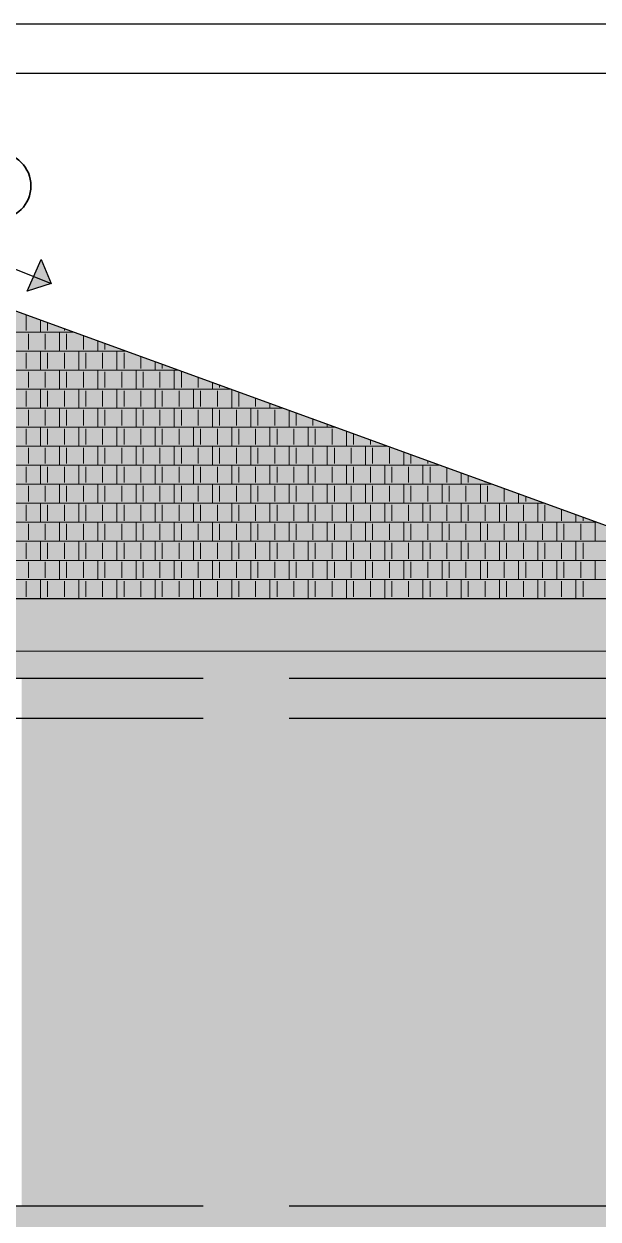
# Model space of a CAD drawing. Extents: x -1929 to 256751, y -18317 to 36108.
# Drawn here: x 10826 to 11126, y 845 to 1470 of the extents above; entities that cross this region are included whole.
import ezdxf

# ---------------------------------------------------------------- set-up
doc = ezdxf.new("R2010")
doc.units = 0
doc.header["$LTSCALE"] = 5
doc.header["$MEASUREMENT"] = 0
doc.linetypes.add('- Скирити линии', pattern=[245, 200, -45])
for name, color, linetype in [('4 _ - Щриховки - Основни.2D Elements', 7, 'Continuous'), ('7 _ - Основни елементи.2D Elements', 7, 'Continuous'), ('KEREMIDI', 7, 'Continuous'), ('Structural - Bearing', 7, 'Continuous')]:
    doc.layers.add(name, color=color, linetype=linetype)

# ---------------------------------------------------------------- blocks, each defined once
blk = doc.blocks.new('*X17')
at = {"layer": 'KEREMIDI', "color": 250, "linetype": 'Continuous', "lineweight": 13, "ltscale": 0.01, "true_color": 0x2a2a2a}
for p, q in [((26405, 26062), (26405, 26224)), ((26555, 26044), (26555, 26169)), ((26629, 26062), (26629, 26143)), ((26755, 26044), (25955, 26044)), ((26429, 25863), (26429, 26027)), ((26605, 25863), (26605, 26027)), ((26898, 26044), (26755, 26044)), ((26755, 26044), (26755, 25845)), ((26805, 26062), (26805, 26078)), ((26829, 25863), (26829, 26027)), ((27005, 25863), (27005, 26006)), ((27155, 25845), (27155, 25951)), ((27229, 25863), (27229, 25924)), ((25955, 25845), (26755, 25845)), ((26405, 25663), (26405, 25828)), ((26555, 25646), (26555, 25845)), ((26629, 25663), (26629, 25828)), ((26755, 25845), (27445, 25845)), ((26805, 25663), (26805, 25828)), ((26955, 25646), (26955, 25845)), ((27029, 25663), (27029, 25828)), ((27205, 25663), (27205, 25828)), ((27355, 25646), (27355, 25845)), ((27429, 25663), (27429, 25828)), ((27605, 25663), (27605, 25787)), ((26755, 25646), (25955, 25646)), ((27555, 25646), (26755, 25646)), ((26755, 25646), (26755, 25447)), ((27155, 25447), (27155, 25646)), ((27992, 25646), (27555, 25646)), ((27555, 25646), (27555, 25447)), ((27755, 25646), (27755, 25733)), ((27829, 25663), (27829, 25706)), ((27955, 25447), (27955, 25646)), ((26429, 25464), (26429, 25629)), ((26605, 25464), (26605, 25629)), ((26829, 25464), (26829, 25629)), ((27005, 25464), (27005, 25629)), ((27229, 25464), (27229, 25629)), ((27405, 25464), (27405, 25629)), ((27629, 25464), (27629, 25629)), ((27805, 25464), (27805, 25629)), ((28029, 25464), (28029, 25629)), ((28205, 25464), (28205, 25569)), ((28355, 25514), (28355, 25447)), ((25955, 25447), (26755, 25447)), ((26405, 25265), (26405, 25430)), ((26555, 25248), (26555, 25447)), ((26629, 25265), (26629, 25430)), ((26755, 25447), (27555, 25447)), ((26805, 25265), (26805, 25430)), ((26955, 25248), (26955, 25447)), ((27029, 25265), (27029, 25430)), ((27205, 25265), (27205, 25430)), ((27355, 25248), (27355, 25447)), ((27429, 25265), (27429, 25430)), ((27555, 25447), (28355, 25447)), ((27605, 25265), (27605, 25430)), ((27755, 25248), (27755, 25447)), ((27829, 25265), (27829, 25430)), ((28005, 25265), (28005, 25430)), ((28155, 25248), (28155, 25447)), ((28229, 25265), (28229, 25430)), ((28355, 25447), (28539, 25447)), ((28405, 25265), (28405, 25430)), ((28429, 25464), (28429, 25487)), ((28555, 25248), (28555, 25442)), ((28629, 25265), (28629, 25415)), ((28805, 25265), (28805, 25351)), ((28955, 25248), (28955, 25296)), ((29029, 25265), (29029, 25269)), ((26755, 25248), (25955, 25248)), ((26429, 25066), (26429, 25231)), ((26605, 25066), (26605, 25231)), ((27555, 25248), (26755, 25248)), ((26755, 25248), (26755, 25049)), ((26829, 25066), (26829, 25231)), ((27005, 25066), (27005, 25231)), ((27155, 25049), (27155, 25248)), ((27229, 25066), (27229, 25231)), ((27405, 25066), (27405, 25231)), ((28355, 25248), (27555, 25248)), ((27555, 25248), (27555, 25049)), ((27629, 25066), (27629, 25231)), ((27805, 25066), (27805, 25231)), ((27955, 25049), (27955, 25248)), ((28029, 25066), (28029, 25231)), ((28205, 25066), (28205, 25231)), ((29086, 25248), (28355, 25248)), ((28355, 25248), (28355, 25049)), ((28429, 25066), (28429, 25231)), ((28605, 25066), (28605, 25231)), ((28755, 25049), (28755, 25248)), ((28829, 25066), (28829, 25231)), ((29005, 25066), (29005, 25231)), ((29155, 25223), (29155, 25049)), ((29229, 25066), (29229, 25196)), ((25955, 25049), (26755, 25049)), ((26405, 24867), (26405, 25032)), ((26555, 24850), (26555, 25049)), ((26629, 24867), (26629, 25032)), ((26755, 25049), (27555, 25049)), ((26805, 24867), (26805, 25032)), ((26955, 24850), (26955, 25049)), ((27029, 24867), (27029, 25032)), ((27205, 24867), (27205, 25032)), ((27355, 24850), (27355, 25049)), ((27429, 24867), (27429, 25032)), ((27555, 25049), (28355, 25049)), ((27605, 24867), (27605, 25032)), ((27755, 24850), (27755, 25049)), ((27829, 24867), (27829, 25032)), ((28005, 24867), (28005, 25032)), ((28155, 24850), (28155, 25049)), ((28229, 24867), (28229, 25032)), ((28355, 25049), (29155, 25049)), ((28405, 24867), (28405, 25032)), ((28555, 24850), (28555, 25049)), ((28629, 24867), (28629, 25032)), ((28805, 24867), (28805, 25032)), ((28955, 24850), (28955, 25049)), ((29029, 24867), (29029, 25032)), ((29155, 25049), (29633, 25049)), ((29205, 24867), (29205, 25032)), ((29355, 24850), (29355, 25049)), ((29405, 25066), (29405, 25132)), ((29429, 24867), (29429, 25032)), ((29555, 25049), (29555, 25078)), ((29605, 24867), (29605, 25032)), ((29755, 24850), (29755, 25005)), ((29829, 24867), (29829, 24978)), ((30005, 24867), (30005, 24914)), ((26755, 24850), (25955, 24850)), ((26429, 24668), (26429, 24833)), ((26605, 24668), (26605, 24833)), ((27555, 24850), (26755, 24850)), ((26755, 24850), (26755, 24651)), ((26829, 24668), (26829, 24833)), ((27005, 24668), (27005, 24833)), ((27155, 24651), (27155, 24850)), ((27229, 24668), (27229, 24833)), ((27405, 24668), (27405, 24833)), ((28355, 24850), (27555, 24850)), ((27555, 24850), (27555, 24651)), ((27629, 24668), (27629, 24833)), ((27805, 24668), (27805, 24833)), ((27955, 24651), (27955, 24850)), ((28029, 24668), (28029, 24833)), ((28205, 24668), (28205, 24833)), ((29155, 24850), (28355, 24850)), ((28355, 24850), (28355, 24651)), ((28429, 24668), (28429, 24833)), ((28605, 24668), (28605, 24833)), ((28755, 24651), (28755, 24850)), ((28829, 24668), (28829, 24833)), ((29005, 24668), (29005, 24833)), ((29955, 24850), (29155, 24850)), ((29155, 24850), (29155, 24651)), ((29229, 24668), (29229, 24833)), ((29405, 24668), (29405, 24833)), ((29555, 24651), (29555, 24850)), ((29629, 24668), (29629, 24833)), ((29805, 24668), (29805, 24833)), ((30180, 24850), (29955, 24850)), ((29955, 24850), (29955, 24651)), ((30029, 24668), (30029, 24833)), ((30155, 24850), (30155, 24859)), ((30205, 24668), (30205, 24833)), ((30355, 24651), (30355, 24786)), ((30429, 24668), (30429, 24759)), ((25955, 24651), (26755, 24651)), ((26405, 24469), (26405, 24634)), ((26555, 24452), (26555, 24651)), ((26629, 24469), (26629, 24634)), ((26755, 24651), (27555, 24651)), ((26805, 24469), (26805, 24634)), ((26955, 24452), (26955, 24651)), ((27029, 24469), (27029, 24634)), ((27205, 24469), (27205, 24634)), ((27355, 24452), (27355, 24651)), ((27429, 24469), (27429, 24634)), ((27555, 24651), (28355, 24651)), ((27605, 24469), (27605, 24634)), ((27755, 24452), (27755, 24651)), ((27829, 24469), (27829, 24634)), ((28005, 24469), (28005, 24634)), ((28155, 24452), (28155, 24651)), ((28229, 24469), (28229, 24634)), ((28355, 24651), (29155, 24651)), ((28405, 24469), (28405, 24634)), ((28555, 24452), (28555, 24651)), ((28629, 24469), (28629, 24634)), ((28805, 24469), (28805, 24634)), ((28955, 24452), (28955, 24651)), ((29029, 24469), (29029, 24634)), ((29155, 24651), (29955, 24651)), ((29205, 24469), (29205, 24634)), ((29355, 24452), (29355, 24651)), ((29429, 24469), (29429, 24634)), ((29605, 24469), (29605, 24634)), ((29755, 24452), (29755, 24651)), ((29829, 24469), (29829, 24634)), ((29955, 24651), (30727, 24651)), ((30005, 24469), (30005, 24634)), ((30155, 24452), (30155, 24651)), ((30229, 24469), (30229, 24634)), ((30405, 24469), (30405, 24634)), ((30555, 24452), (30555, 24651)), ((30605, 24668), (30605, 24695)), ((30629, 24469), (30629, 24634)), ((30805, 24469), (30805, 24623)), ((30955, 24452), (30955, 24568)), ((31029, 24469), (31029, 24541)), ((26755, 24452), (25955, 24452)), ((26429, 24270), (26429, 24435)), ((26605, 24270), (26605, 24435)), ((27555, 24452), (26755, 24452)), ((26755, 24452), (26755, 24253)), ((26829, 24270), (26829, 24435)), ((27005, 24270), (27005, 24435)), ((27155, 24253), (27155, 24452)), ((27229, 24270), (27229, 24435)), ((27405, 24270), (27405, 24435)), ((28355, 24452), (27555, 24452)), ((27555, 24452), (27555, 24253)), ((27629, 24270), (27629, 24435)), ((27805, 24270), (27805, 24435)), ((27955, 24253), (27955, 24452)), ((28029, 24270), (28029, 24435)), ((28205, 24270), (28205, 24435)), ((29155, 24452), (28355, 24452)), ((28355, 24452), (28355, 24253)), ((28429, 24270), (28429, 24435)), ((28605, 24270), (28605, 24435)), ((28755, 24253), (28755, 24452)), ((28829, 24270), (28829, 24435)), ((29005, 24270), (29005, 24435)), ((29955, 24452), (29155, 24452)), ((29155, 24452), (29155, 24253)), ((29229, 24270), (29229, 24435)), ((29405, 24270), (29405, 24435)), ((29555, 24253), (29555, 24452)), ((29629, 24270), (29629, 24435)), ((29805, 24270), (29805, 24435)), ((30755, 24452), (29955, 24452)), ((29955, 24452), (29955, 24253)), ((30029, 24270), (30029, 24435)), ((30205, 24270), (30205, 24435)), ((30355, 24253), (30355, 24452)), ((30429, 24270), (30429, 24435)), ((30605, 24270), (30605, 24435)), ((31274, 24452), (30755, 24452)), ((30755, 24452), (30755, 24253)), ((30829, 24270), (30829, 24435)), ((31005, 24270), (31005, 24435)), ((31155, 24253), (31155, 24452)), ((31205, 24469), (31205, 24477)), ((31229, 24270), (31229, 24435)), ((31405, 24270), (31405, 24404)), ((31555, 24350), (31555, 24253)), ((31629, 24270), (31629, 24323)), ((25955, 24253), (26755, 24253)), ((26405, 24071), (26405, 24236)), ((26555, 24054), (26555, 24253)), ((26629, 24071), (26629, 24236)), ((26755, 24253), (27555, 24253)), ((26805, 24071), (26805, 24236)), ((26955, 24054), (26955, 24253)), ((27029, 24071), (27029, 24236)), ((27205, 24071), (27205, 24236)), ((27355, 24054), (27355, 24253)), ((27429, 24071), (27429, 24236)), ((27555, 24253), (28355, 24253)), ((27605, 24071), (27605, 24236)), ((27755, 24054), (27755, 24253)), ((27829, 24071), (27829, 24236)), ((28005, 24071), (28005, 24236)), ((28155, 24054), (28155, 24253)), ((28229, 24071), (28229, 24236)), ((28355, 24253), (29155, 24253)), ((28405, 24071), (28405, 24236)), ((28555, 24054), (28555, 24253)), ((28629, 24071), (28629, 24236)), ((28805, 24071), (28805, 24236)), ((28955, 24054), (28955, 24253)), ((29029, 24071), (29029, 24236)), ((29155, 24253), (29955, 24253)), ((29205, 24071), (29205, 24236)), ((29355, 24054), (29355, 24253)), ((29429, 24071), (29429, 24236)), ((29605, 24071), (29605, 24236)), ((29755, 24054), (29755, 24253)), ((29829, 24071), (29829, 24236)), ((29955, 24253), (30755, 24253)), ((30005, 24071), (30005, 24236)), ((30155, 24054), (30155, 24253)), ((30229, 24071), (30229, 24236)), ((30405, 24071), (30405, 24236)), ((30555, 24054), (30555, 24253)), ((30629, 24071), (30629, 24236)), ((30755, 24253), (31555, 24253)), ((30805, 24071), (30805, 24236)), ((30955, 24054), (30955, 24253)), ((31029, 24071), (31029, 24236)), ((31205, 24071), (31205, 24236)), ((31355, 24054), (31355, 24253)), ((31429, 24071), (31429, 24236)), ((31555, 24253), (31820, 24253)), ((31605, 24071), (31605, 24236)), ((31755, 24054), (31755, 24253)), ((31829, 24071), (31829, 24236)), ((32005, 24071), (32005, 24186)), ((26755, 24054), (25955, 24054)), ((26429, 23872), (26429, 24037)), ((26605, 23872), (26605, 24037)), ((27555, 24054), (26755, 24054)), ((26755, 24054), (26755, 23855)), ((26829, 23872), (26829, 24037)), ((27005, 23872), (27005, 24037)), ((27155, 23855), (27155, 24054)), ((27229, 23872), (27229, 24037)), ((27405, 23872), (27405, 24037)), ((28355, 24054), (27555, 24054)), ((27555, 24054), (27555, 23855)), ((27629, 23872), (27629, 24037)), ((27805, 23872), (27805, 24037)), ((27955, 23855), (27955, 24054)), ((28029, 23872), (28029, 24037)), ((28205, 23872), (28205, 24037)), ((29155, 24054), (28355, 24054)), ((28355, 24054), (28355, 23855)), ((28429, 23872), (28429, 24037)), ((28605, 23872), (28605, 24037)), ((28755, 23855), (28755, 24054)), ((28829, 23872), (28829, 24037)), ((29005, 23872), (29005, 24037)), ((29955, 24054), (29155, 24054)), ((29155, 24054), (29155, 23855)), ((29229, 23872), (29229, 24037)), ((29405, 23872), (29405, 24037)), ((29555, 23855), (29555, 24054)), ((29629, 23872), (29629, 24037)), ((29805, 23872), (29805, 24037)), ((30755, 24054), (29955, 24054)), ((29955, 24054), (29955, 23855)), ((30029, 23872), (30029, 24037)), ((30205, 23872), (30205, 24037)), ((30355, 23855), (30355, 24054)), ((30429, 23872), (30429, 24037)), ((30605, 23872), (30605, 24037)), ((31555, 24054), (30755, 24054)), ((30755, 24054), (30755, 23855)), ((30829, 23872), (30829, 24037)), ((31005, 23872), (31005, 24037)), ((31155, 23855), (31155, 24054)), ((31229, 23872), (31229, 24037)), ((31405, 23872), (31405, 24037)), ((32355, 24054), (31555, 24054)), ((31555, 24054), (31555, 23855)), ((31629, 23872), (31629, 24037)), ((31805, 23872), (31805, 24037)), ((31955, 23855), (31955, 24054)), ((32029, 23872), (32029, 24037)), ((32155, 24054), (32155, 24131)), ((32205, 23872), (32205, 24037)), ((32229, 24071), (32229, 24104)), ((32367, 24054), (32355, 24054)), ((32355, 24054), (32355, 23855)), ((25955, 23855), (26755, 23855)), ((26405, 23673), (26405, 23838)), ((26555, 23656), (26555, 23855)), ((26629, 23673), (26629, 23838)), ((26755, 23855), (27555, 23855)), ((26805, 23673), (26805, 23838)), ((26955, 23656), (26955, 23855)), ((27029, 23673), (27029, 23838)), ((27205, 23673), (27205, 23838)), ((27355, 23656), (27355, 23855)), ((27429, 23673), (27429, 23838)), ((27555, 23855), (28355, 23855)), ((27605, 23673), (27605, 23838)), ((27755, 23656), (27755, 23855)), ((27829, 23673), (27829, 23838)), ((28005, 23673), (28005, 23838)), ((28155, 23656), (28155, 23855)), ((28229, 23673), (28229, 23838)), ((28355, 23855), (29155, 23855)), ((28405, 23673), (28405, 23838)), ((28555, 23656), (28555, 23855)), ((28629, 23673), (28629, 23838)), ((28805, 23673), (28805, 23838)), ((28955, 23656), (28955, 23855)), ((29029, 23673), (29029, 23838)), ((29155, 23855), (29955, 23855)), ((29205, 23673), (29205, 23838)), ((29355, 23656), (29355, 23855)), ((29429, 23673), (29429, 23838)), ((29605, 23673), (29605, 23838)), ((29755, 23656), (29755, 23855)), ((29829, 23673), (29829, 23838)), ((29955, 23855), (30755, 23855)), ((30005, 23673), (30005, 23838)), ((30155, 23656), (30155, 23855)), ((30229, 23673), (30229, 23838)), ((30405, 23673), (30405, 23838)), ((30555, 23656), (30555, 23855)), ((30629, 23673), (30629, 23838)), ((30755, 23855), (31555, 23855)), ((30805, 23673), (30805, 23838)), ((30955, 23656), (30955, 23855)), ((31029, 23673), (31029, 23838)), ((31205, 23673), (31205, 23838)), ((31355, 23656), (31355, 23855)), ((31429, 23673), (31429, 23838)), ((31555, 23855), (32355, 23855)), ((31605, 23673), (31605, 23838)), ((31755, 23656), (31755, 23855)), ((31829, 23673), (31829, 23838)), ((32005, 23673), (32005, 23838)), ((32155, 23656), (32155, 23855)), ((32229, 23673), (32229, 23838)), ((32355, 23855), (32914, 23855)), ((26755, 23656), (25955, 23656)), ((26429, 23474), (26429, 23639)), ((26605, 23474), (26605, 23639)), ((27555, 23656), (26755, 23656)), ((26755, 23656), (26755, 23457)), ((26829, 23474), (26829, 23639)), ((27005, 23474), (27005, 23639)), ((27155, 23457), (27155, 23656)), ((27229, 23474), (27229, 23639)), ((27405, 23474), (27405, 23639)), ((28355, 23656), (27555, 23656)), ((27555, 23656), (27555, 23457)), ((27629, 23474), (27629, 23639)), ((27805, 23474), (27805, 23639)), ((27955, 23457), (27955, 23656)), ((28029, 23474), (28029, 23639)), ((28205, 23474), (28205, 23639)), ((29155, 23656), (28355, 23656)), ((28355, 23656), (28355, 23457)), ((28429, 23474), (28429, 23639)), ((28605, 23474), (28605, 23639)), ((28755, 23457), (28755, 23656)), ((28829, 23474), (28829, 23639)), ((29005, 23474), (29005, 23639)), ((29955, 23656), (29155, 23656)), ((29155, 23656), (29155, 23457)), ((29229, 23474), (29229, 23639)), ((29405, 23474), (29405, 23639)), ((29555, 23457), (29555, 23656)), ((29629, 23474), (29629, 23639)), ((29805, 23474), (29805, 23639)), ((30755, 23656), (29955, 23656)), ((29955, 23656), (29955, 23457)), ((30029, 23474), (30029, 23639)), ((30205, 23474), (30205, 23639)), ((30355, 23457), (30355, 23656)), ((30429, 23474), (30429, 23639)), ((30605, 23474), (30605, 23639)), ((31555, 23656), (30755, 23656)), ((30755, 23656), (30755, 23457)), ((30829, 23474), (30829, 23639)), ((31005, 23474), (31005, 23639)), ((31155, 23457), (31155, 23656)), ((31229, 23474), (31229, 23639)), ((31405, 23474), (31405, 23639)), ((32355, 23656), (31555, 23656)), ((31555, 23656), (31555, 23457)), ((31629, 23474), (31629, 23639)), ((31805, 23474), (31805, 23639)), ((31955, 23457), (31955, 23656)), ((32029, 23474), (32029, 23639)), ((32205, 23474), (32205, 23639)), ((33155, 23656), (32355, 23656)), ((32355, 23656), (32355, 23457)), ((25955, 23457), (26755, 23457)), ((26405, 23275), (26405, 23440)), ((26555, 23258), (26555, 23457)), ((26629, 23275), (26629, 23440)), ((26755, 23457), (27555, 23457)), ((26805, 23275), (26805, 23440)), ((26955, 23258), (26955, 23457)), ((27029, 23275), (27029, 23440)), ((27205, 23275), (27205, 23440)), ((27355, 23258), (27355, 23457)), ((27429, 23275), (27429, 23440)), ((27555, 23457), (28355, 23457)), ((27605, 23275), (27605, 23440)), ((27755, 23258), (27755, 23457)), ((27829, 23275), (27829, 23440)), ((28005, 23275), (28005, 23440)), ((28155, 23258), (28155, 23457)), ((28229, 23275), (28229, 23440)), ((28355, 23457), (29155, 23457)), ((28405, 23275), (28405, 23440)), ((28555, 23258), (28555, 23457)), ((28629, 23275), (28629, 23440)), ((28805, 23275), (28805, 23440)), ((28955, 23258), (28955, 23457)), ((29029, 23275), (29029, 23440)), ((29155, 23457), (29955, 23457)), ((29205, 23275), (29205, 23440)), ((29355, 23258), (29355, 23457)), ((29429, 23275), (29429, 23440)), ((29605, 23275), (29605, 23440)), ((29755, 23258), (29755, 23457)), ((29829, 23275), (29829, 23440)), ((29955, 23457), (30755, 23457)), ((30005, 23275), (30005, 23440)), ((30155, 23258), (30155, 23457)), ((30229, 23275), (30229, 23440)), ((30405, 23275), (30405, 23440)), ((30555, 23258), (30555, 23457)), ((30629, 23275), (30629, 23440)), ((30755, 23457), (31555, 23457)), ((30805, 23275), (30805, 23440)), ((30955, 23258), (30955, 23457)), ((31029, 23275), (31029, 23440)), ((31205, 23275), (31205, 23440)), ((31355, 23258), (31355, 23457)), ((31429, 23275), (31429, 23440)), ((31555, 23457), (32355, 23457)), ((31605, 23275), (31605, 23440)), ((31755, 23258), (31755, 23457)), ((31829, 23275), (31829, 23440)), ((32005, 23275), (32005, 23440)), ((32155, 23258), (32155, 23457)), ((32229, 23275), (32229, 23440)), ((32355, 23457), (33155, 23457))]:
    blk.add_line(p, q, dxfattribs=at)

msp = doc.modelspace()

# ---------------------------------------------------------------- hatches: boundary and pattern name
at = {"layer": '4 _ - Щриховки - Основни.2D Elements', "linetype": 'Continuous', "lineweight": 15, "true_color": 0x2a2a2a}
msp.add_hatch(color=250, dxfattribs=at).paths.add_polyline_path([(10834.59, 1346.8), (10827.23, 1330.33), (10839.79, 1334.28)])
at = {"layer": 'KEREMIDI', "linetype": 'Continuous', "lineweight": 0, "true_color": 0xdedede}
for points in [[(10149.25, 1295.12), (9804.25, 1169.55), (11234.25, 1169.55), (10589.25, 1404.31), (10529.25, 1404.31), (10229.25, 1295.12)], [(9804.25, 1159.97), (11234.25, 1159.97), (11234.25, 1169.55), (9804.25, 1169.55)], [(9804.25, 1156.78), (11234.25, 1156.78), (11234.25, 1159.97), (9804.25, 1159.97)], [(9804.25, 1141.88), (11234.25, 1141.88), (11234.25, 1156.78), (9804.25, 1156.78)]]:
    msp.add_hatch(color=254, dxfattribs=at).paths.add_polyline_path(points)
at = {"layer": 'Structural - Bearing', "linetype": 'Continuous', "lineweight": 0, "true_color": 0xdedede}
for points in [[(10629.48, 851.88), (10799.48, 851.88), (10799.48, 1127.88), (10824.48, 1127.88), (10824.48, 851.88), (11159.25, 851.88), (11159.25, 1141.88), (10629.48, 1141.88)], [(10824.48, 764.46), (11159.25, 827.19), (11159.25, 851.88), (10009.25, 851.88), (10009.25, 611.71), (10284.25, 663.24), (10284.25, 837.88), (10309.25, 837.88), (10309.25, 667.92), (10799.48, 759.78), (10799.48, 837.88), (10824.48, 837.88)]]:
    msp.add_hatch(color=254, dxfattribs=at).paths.add_polyline_path(points)

# ---------------------------------------------------------------- linework, layer by layer
at = {"layer": '4 _ - Щриховки - Основни.2D Elements', "color": 250, "linetype": 'Continuous', "lineweight": 13, "ltscale": 0.01, "true_color": 0x2a2a2a, "flags": 128}
msp.add_lwpolyline([(10834.59, 1346.8), (10839.79, 1334.28), (10827.23, 1330.33)], close=True, dxfattribs=at)
at = {"layer": '7 _ - Основни елементи.2D Elements', "linetype": 'Continuous', "lineweight": 25, "ltscale": 0.2, "flags": 128}
for points in [[(9531.9, 1470.07), (11580.84, 1470.07), (11580.84, 28.62), (9531.9, 28.62)], [(9657.67, 1444.31), (11555.07, 1444.31), (11555.07, 54.39), (9657.67, 54.39)]]:
    msp.add_lwpolyline(points, close=True, dxfattribs=at)
msp.add_lwpolyline([(10743.64, 1372.79), (10839.79, 1334.28)], dxfattribs=at)
at = {"layer": '7 _ - Основни елементи.2D Elements', "linetype": '- Скирити линии', "lineweight": 25, "ltscale": 0.2, "flags": 128}
msp.add_lwpolyline([(10834.59, 1346.8), (10839.79, 1334.28), (10827.23, 1330.33)], close=True, dxfattribs=at)
for points in [[(9984.25, 1127.88), (11184.25, 1127.88)], [(9984.25, 1106.88), (11184.25, 1106.88)], [(9984.25, 851.88), (11184.25, 851.88)]]:
    msp.add_lwpolyline(points, dxfattribs=at)
at = {"layer": '7 _ - Основни елементи.2D Elements', "linetype": 'Continuous', "lineweight": 35, "ltscale": 0.01}
msp.add_circle((10811.9, 1385.33), 17.41, dxfattribs=at)
at = {"layer": 'KEREMIDI', "color": 250, "linetype": 'Continuous', "lineweight": 25, "ltscale": 0.01, "true_color": 0x2a2a2a}
for p, q in [((11234.25, 1169.55), (10589.25, 1404.31)), ((9804.25, 1169.55), (11234.25, 1169.55))]:
    msp.add_line(p, q, dxfattribs=at)
at = {"layer": 'Structural - Bearing', "color": 250, "linetype": 'Continuous', "lineweight": 20, "ltscale": 0.01, "true_color": 0x2a2a2a}
msp.add_line((11159.25, 1141.88), (10629.48, 1141.88), dxfattribs=at)

# ---------------------------------------------------------------- block references
at = {"color": 250, "linetype": 'Continuous', "lineweight": 20, "ltscale": 0.01, "true_color": 0x2a2a2a, "xscale": 0.04999999895859551, "yscale": 0.04999999895859551, "zscale": 0.04999999895859551}
msp.add_blockref('*X17', (9506.5, 6.66), dxfattribs=at)

doc.saveas('drawing.dxf')
